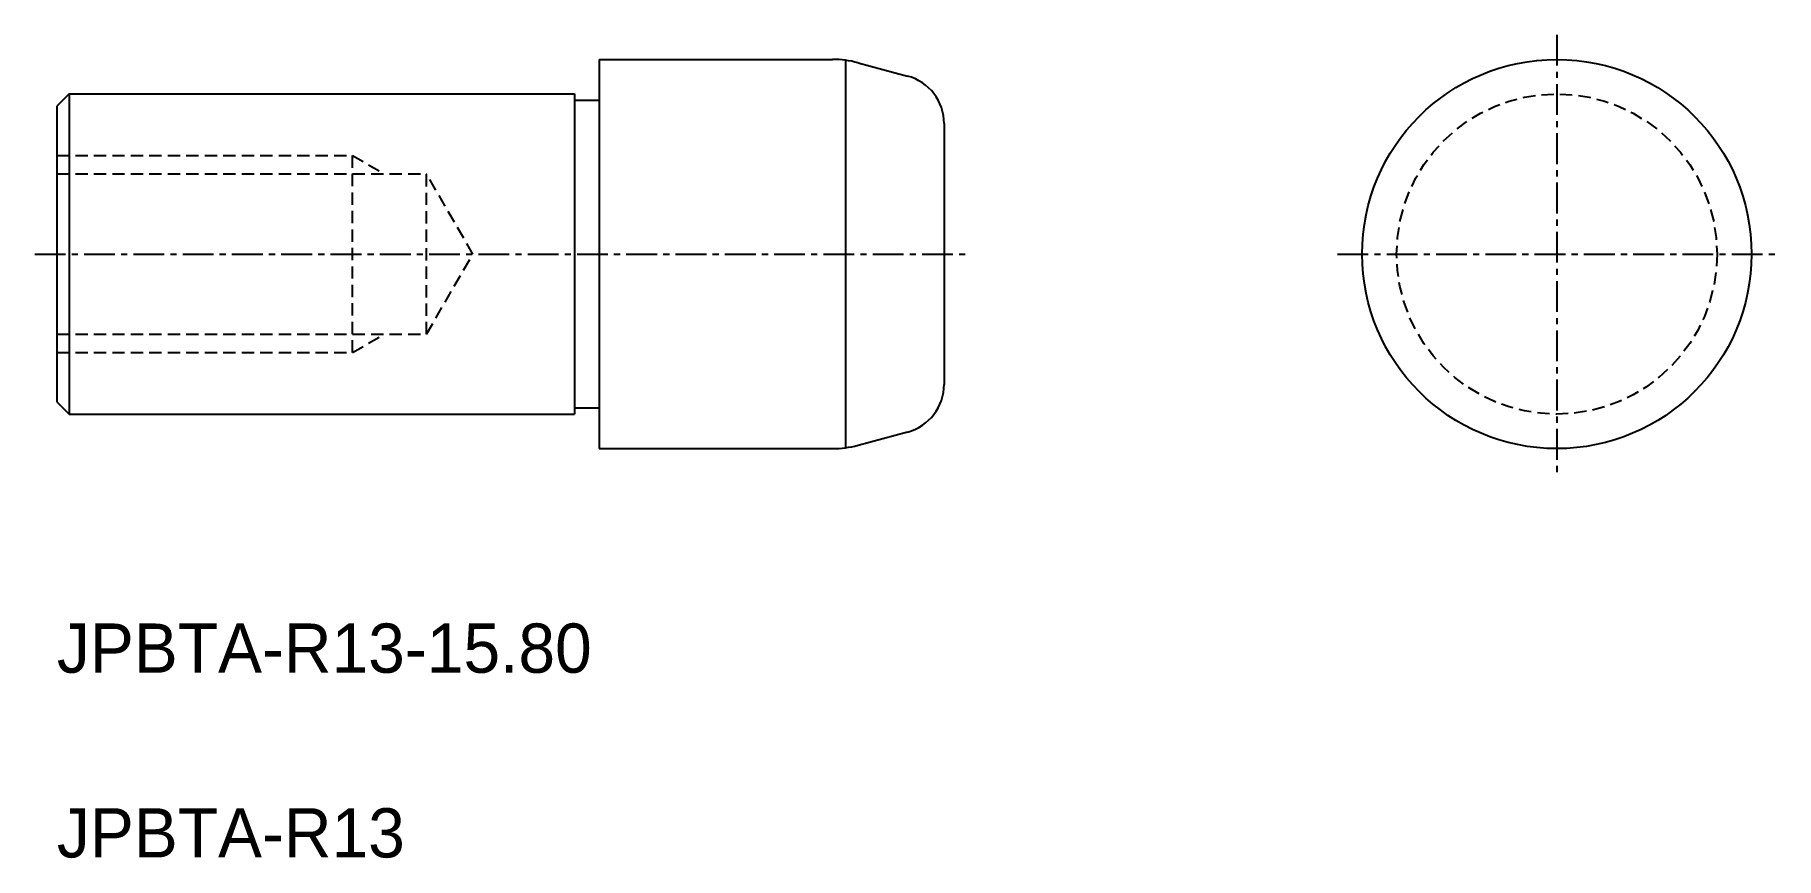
# Model space of a CAD drawing. Extents: x -1694.9 to -1624.3, y -720.1 to -686.7.
import ezdxf

# ---------------------------------------------------------------- set-up
doc = ezdxf.new("R2010")
doc.units = 0
doc.linetypes.add('CENTER', pattern=[2, 1.25, -0.25, 0.25, -0.25])
doc.linetypes.add('DASHED', pattern=[0.75, 0.5, -0.25])
doc.layers.get('0').update_dxf_attribs({"linetype": 'CONTINUOUS'})
doc.layers.add('CENTER', color=1, linetype='CENTER')

msp = doc.modelspace()

# ---------------------------------------------------------------- linework, layer by layer
at = {"linetype": 'CONTINUOUS'}
for p, q in [((-1672.042, -687.68), (-1672.042, -703.48)), ((-1672.042, -687.68), (-1662.568, -687.68)), ((-1662.042, -687.715), (-1662.042, -703.445)), ((-1693.542, -689.08), (-1694.042, -689.58)), ((-1694.042, -689.58), (-1694.042, -701.58)), ((-1693.542, -689.08), (-1673.042, -689.08)), ((-1693.542, -689.08), (-1693.542, -702.08)), ((-1673.042, -689.08), (-1673.042, -702.08)), ((-1673.042, -689.33), (-1672.042, -689.33)), ((-1658.042, -690.287), (-1658.042, -700.874)), ((-1694.042, -701.58), (-1693.542, -702.08)), ((-1693.542, -702.08), (-1673.042, -702.08)), ((-1673.042, -701.83), (-1672.042, -701.83)), ((-1672.042, -703.48), (-1662.568, -703.48))]:
    msp.add_line(p, q, dxfattribs=at)
for p, q in [((-1661.533, -687.816), (-1659.524, -688.355)), ((-1661.533, -703.344), (-1659.524, -702.805))]:
    msp.add_line(p, q)
at = {"color": 3, "linetype": 'DASHED'}
for p, q in [((-1694.042, -691.58), (-1682.042, -691.58)), ((-1682.042, -699.58), (-1682.042, -691.58)), ((-1682.042, -691.58), (-1680.758, -692.322)), ((-1694.042, -692.322), (-1679.042, -692.322)), ((-1677.161, -695.58), (-1679.042, -692.322)), ((-1679.042, -698.839), (-1679.042, -692.322)), ((-1679.042, -698.839), (-1677.161, -695.58)), ((-1694.042, -698.839), (-1679.042, -698.839)), ((-1682.042, -699.58), (-1680.758, -698.839)), ((-1694.042, -699.58), (-1682.042, -699.58))]:
    msp.add_line(p, q, dxfattribs=at)
at = {"color": 7, "linetype": 'CONTINUOUS'}
msp.add_circle((-1633.181, -695.58), 7.9, dxfattribs=at)
at = {"color": 3, "linetype": 'DASHED'}
msp.add_circle((-1633.181, -695.58), 6.5, dxfattribs=at)
at = {"linetype": 'CONTINUOUS'}
for centre, radius, start, end in [((-1662.568, -691.68), 4, 75, 90), ((-1660.042, -690.287), 2, 360, 75), ((-1660.042, -700.874), 2, 285, 360), ((-1662.568, -699.48), 4, 270, 285)]:
    msp.add_arc(centre, radius, start, end, dxfattribs=at)
at = {"layer": 'CENTER', "color": 1, "linetype": 'CENTER'}
for p, q in [((-1633.181, -686.68), (-1633.181, -704.48)), ((-1694.937, -695.58), (-1657.081, -695.58)), ((-1642.081, -695.58), (-1624.281, -695.58))]:
    msp.add_line(p, q, dxfattribs=at)

# ---------------------------------------------------------------- texts
for s, p in [('JPBTA-R13-15.80', (-1694.042, -712.58)), ('JPBTA-R13', (-1694.042, -720.08))]:
    msp.add_text(s, height=2).set_placement(p)

doc.saveas('drawing.dxf')
